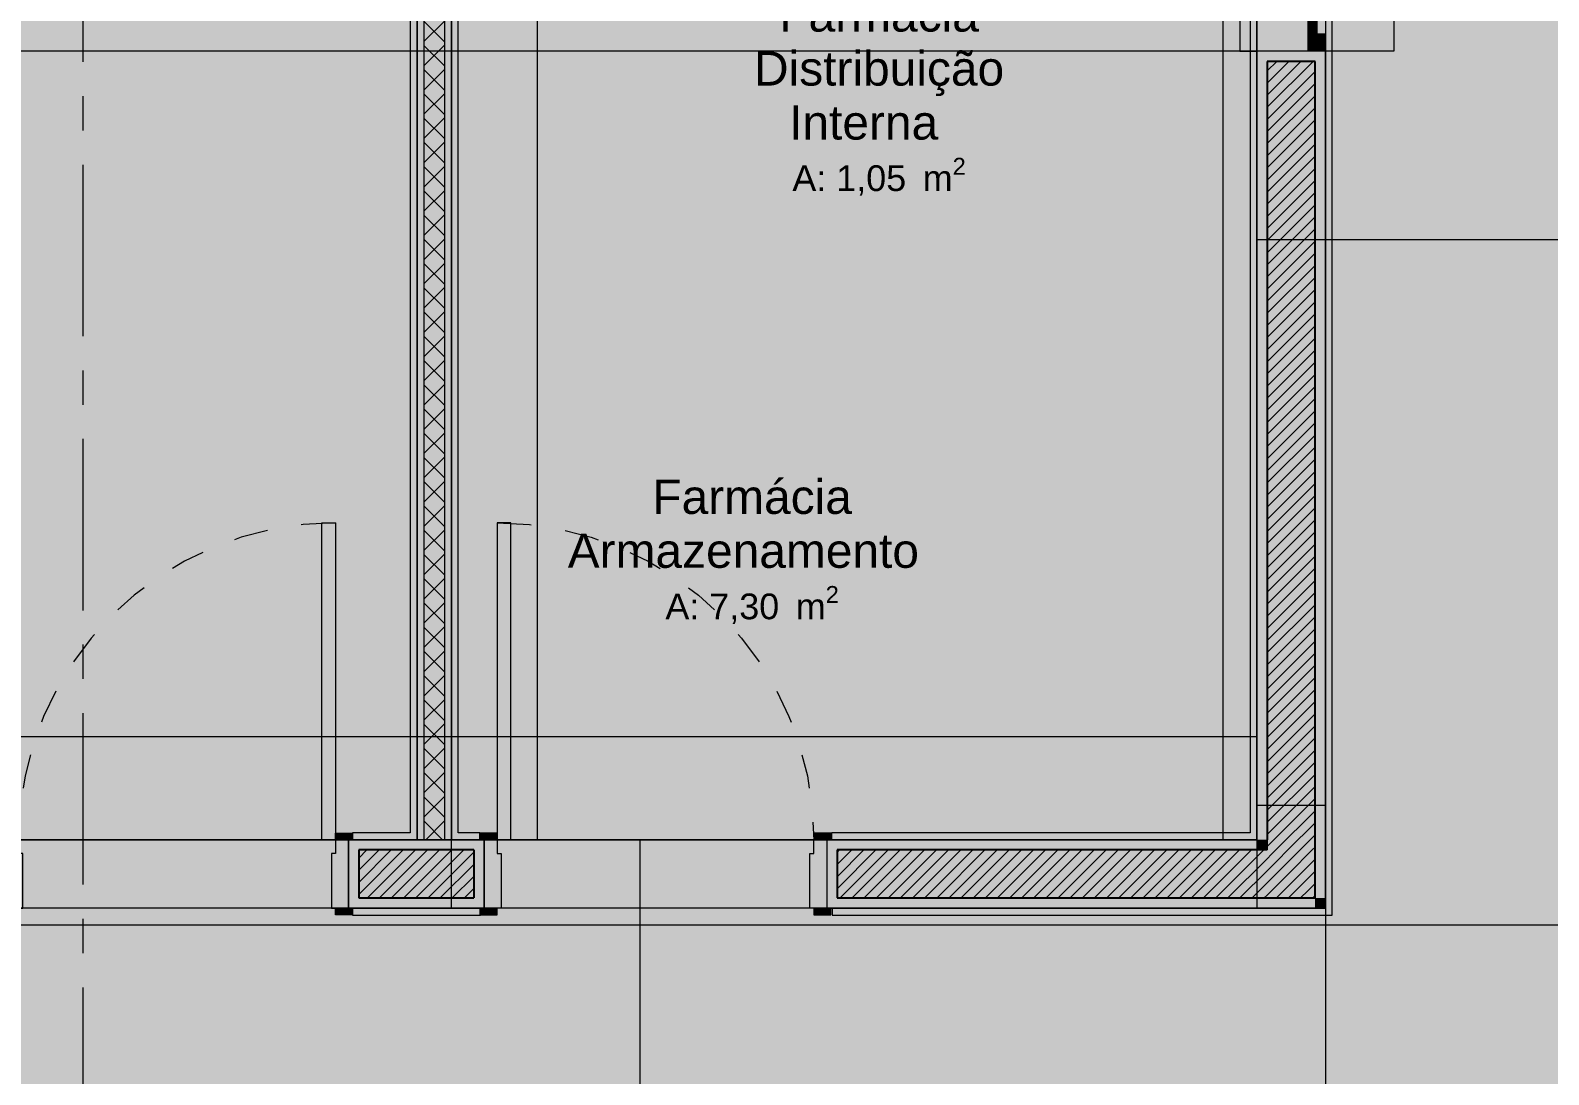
# Model space of a CAD drawing. Header units: metres. Extents: x -77 to -41.1, y -68 to -27.7.
# Drawn here: x -60.292 to -55.863, y -53.036 to -49.99 of the extents above; entities that cross this region are included whole.
import ezdxf

# ---------------------------------------------------------------- set-up
doc = ezdxf.new("R2010")
doc.units = ezdxf.units.M
doc.header["$MEASUREMENT"] = 0
for name, pattern in [('Dashed', [0.07, 0.045, -0.025]), ('Dot & Dashed', [0.6, 0.5, -0.05, 0, -0.05]), ('Hidden Line', [0.195611, 0.141111, -0.0545]), ('Vazia', [5.3975, 0, -5.3975, 0, 0, 0, 0, 0, 0, 0, 0, 0, 0])]:
    doc.linetypes.add(name, pattern=pattern)
for name, color, linetype, lineweight in [('0_Caneta_No__99', 7, 'Continuous', 20), ('Concreto moldado in loco_Pilares.IFC Model_Caneta_No__241', 7, 'Continuous', 13), ('Concreto moldado in loco_Pilares.IFC Model_Caneta_No__4', 7, 'Continuous', 20), ('Janelas Archicad_Caneta_No__241', 7, 'Continuous', 13), ('Janelas Archicad_Caneta_No__98', 7, 'Continuous', 0), ('PAREDE CONSTRUIR_Caneta_No__241', 7, 'Continuous', 13), ('PAREDE CONSTRUIR_Caneta_No__3', 7, 'Continuous', 25), ('PAREDE CONSTRUIR_Caneta_No__83', 84, 'Continuous', 0), ('PISO - Rodapé_Caneta_No__11', 7, 'Continuous', 5), ('PISO_Caneta_No__241', 7, 'Continuous', 13), ('Portas Archicad_Caneta_No__241', 7, 'Continuous', 13), ('Selos de Zona Archicad_Caneta_No__11', 7, 'Continuous', 5), ('ZONA_Caneta_No__241', 7, 'Continuous', 13)]:
    doc.layers.add(name, color=color, linetype=linetype, lineweight=lineweight)
for name, color, linetype in [('Concreto moldado in loco_Pilares.IFC Model', 7, 'Continuous'), ('Janelas Archicad', 7, 'Continuous'), ('PAREDE CONSTRUIR', 7, 'Continuous'), ('Portas Archicad', 7, 'Continuous'), ('ZONA', 7, 'Continuous')]:
    doc.layers.add(name, color=color, linetype=linetype)
for name, color, linetype, lineweight, true_color in [('LAJES.EST_Caneta_No__18', 7, 'Continuous', 0, 0xdfdfdf), ('LAJES.EST_Caneta_No__254', 7, 'Continuous', 0, 0xd1c9ad), ('PISO_Caneta_No__97', 7, 'Continuous', 5, 0x6b6b6b), ('Portas Archicad_Caneta_No__9', 7, 'Continuous', 5, 0x020202), ('Portas Archicad_Caneta_No__97', 7, 'Continuous', 5, 0x6b6b6b), ('ZONA_Caneta_No__56', 7, 'Continuous', 0, 0xffe495)]:
    doc.layers.add(name, color=color, linetype=linetype, lineweight=lineweight, true_color=true_color)
doc.styles.add('GENERATED_STYLE_1', font='arial.ttf')
pattern_1 = [(45, (0, 0), (-0.0176776695, 0.0176776695), [])]

# ---------------------------------------------------------------- blocks, each defined once
blk = doc.blocks.new('Farmácia Armazenamento_9_5_3', base_point=(-58.1865, -51.4929))
at = {"layer": 'Selos de Zona Archicad_Caneta_No__11', "color": 7, "lineweight": 5, "insert": (-58.1865, -51.3002), "char_height": 0.1, "width": 1.1, "attachment_point": 2, "line_spacing_factor": 0.943416, "style": 'GENERATED_STYLE_1'}
blk.add_mtext('\\A1;{\\pqc;\\pt0,0.55;\\fArial|b0|i0|c0|p0;\\W1.000000;Farmácia Armazenamento\\fArial|b0|i0|c0|p0;\\W1.000000;\\A1{\\H.66x;\\S^  ;}\\fArial|b0|i0|c0|p0;\\W1.000000;\\fArial|b0|i0|c0|p0;\\W1.000000;\\A1{\\H.66x;\\S^  ;}}', dxfattribs=at)
at = {"layer": 'Selos de Zona Archicad_Caneta_No__11', "color": 7, "lineweight": 5, "insert": (-58.1865, -51.6106), "char_height": 0.075, "attachment_point": 2, "style": 'GENERATED_STYLE_1'}
blk.add_mtext('\\A1;{\\pqc;\\pt0,0.55;\\fArial|b0|i0|c0|p0;\\W1.000000;A: 7,30\\fArial|b0|i0|c0|p0;\\W1.000000;\\A1{\\H.66x;\\S^  ;}\\fArial|b0|i0|c0|p0;\\W1.000000; m\\fArial|b0|i0|c0|p0;\\W1.000000;\\A1{\\H.66x;\\S2^  ;}}', dxfattribs=at)
blk = doc.blocks.new('Door 26')
at = {"layer": 'Portas Archicad', "linetype": 'Continuous', "lineweight": 0, "true_color": 0xffffff}
for points in [[(0.462, 0.924), (0.422, 0.924), (0.422, 0), (0.462, 0)], [(-0.462, 0), (-0.462, 0.019), (-0.512, 0.019), (-0.512, 0)], [(-0.45, -0.2), (-0.45, -0.04), (-0.462, -0.04), (-0.462, 0), (-0.5, 0), (-0.5, -0.2)], [(0.5, -0.2), (0.5, 0), (0.462, 0), (0.462, -0.04), (0.45, -0.04), (0.45, -0.2)], [(0.462, 0.019), (0.462, 0), (0.512, 0), (0.512, 0.019)], [(-0.462, -0.219), (-0.462, -0.2), (-0.512, -0.2), (-0.512, -0.219)], [(0.462, -0.2), (0.462, -0.219), (0.512, -0.219), (0.512, -0.2)]]:
    blk.add_hatch(color=7, dxfattribs=at).paths.add_polyline_path(points)
at = {"layer": 'Portas Archicad_Caneta_No__241', "color": 7, "linetype": 'Continuous', "lineweight": 13}
for p, q in [((-0.512, 0), (-0.5, 0)), ((-0.512, 0), (-0.5, 0)), ((-0.5, 0), (-0.5, -0.03)), ((-0.5, 0), (-0.5, -0.03)), ((-0.5, 0), (-0.5, -0.03)), ((-0.5, 0), (-0.5, -0.03)), ((0.5, 0), (0.512, 0)), ((0.5, 0), (0.512, 0)), ((0.5, 0), (0.5, -0.03)), ((0.5, 0), (0.5, -0.03)), ((0.5, 0), (0.5, -0.03)), ((0.5, 0), (0.5, -0.03)), ((-0.5, -0.03), (-0.5, -0.17)), ((-0.5, -0.03), (-0.5, -0.17)), ((-0.5, -0.03), (-0.5, -0.17)), ((-0.5, -0.03), (-0.5, -0.17)), ((0.5, -0.03), (0.5, -0.17)), ((0.5, -0.03), (0.5, -0.17)), ((0.5, -0.03), (0.5, -0.17)), ((0.5, -0.03), (0.5, -0.17)), ((-0.5, -0.17), (-0.5, -0.2)), ((-0.5, -0.17), (-0.5, -0.2)), ((0.5, -0.17), (0.5, -0.2)), ((0.5, -0.17), (0.5, -0.2)), ((-0.512, -0.2), (-0.5, -0.2)), ((-0.512, -0.2), (-0.5, -0.2)), ((0.5, -0.2), (0.512, -0.2)), ((0.5, -0.2), (0.512, -0.2))]:
    blk.add_line(p, q, dxfattribs=at)
at = {"layer": 'Portas Archicad_Caneta_No__9', "color": 18, "linetype": 'Continuous', "lineweight": 5, "true_color": 0x020202}
for p, q in [((0.422, 0), (0.422, 0.924)), ((0.422, 0.924), (0.462, 0.924)), ((0.462, 0.924), (0.462, 0)), ((-0.512, 0), (-0.512, 0.019)), ((-0.512, 0.019), (-0.462, 0.019)), ((-0.462, 0), (-0.512, 0)), ((-0.462, 0), (-0.5, 0)), ((-0.5, 0), (-0.5, -0.2)), ((-0.462, 0.019), (-0.462, 0)), ((-0.462, -0.04), (-0.462, 0)), ((0.462, 0), (0.422, 0)), ((0.462, 0.019), (0.512, 0.019)), ((0.462, 0), (0.462, 0.019)), ((0.512, 0), (0.462, 0)), ((0.5, 0), (0.462, 0)), ((0.462, 0), (0.462, -0.04)), ((0.5, -0.2), (0.5, 0)), ((0.512, 0.019), (0.512, 0)), ((-0.45, -0.04), (-0.462, -0.04)), ((-0.45, -0.2), (-0.45, -0.04)), ((0.462, -0.04), (0.45, -0.04)), ((0.45, -0.04), (0.45, -0.2)), ((-0.512, -0.219), (-0.512, -0.2)), ((-0.512, -0.2), (-0.462, -0.2)), ((-0.462, -0.219), (-0.512, -0.219)), ((-0.5, -0.2), (-0.45, -0.2)), ((-0.462, -0.2), (-0.462, -0.219)), ((0.45, -0.2), (0.5, -0.2)), ((0.462, -0.2), (0.512, -0.2)), ((0.462, -0.219), (0.462, -0.2)), ((0.512, -0.219), (0.462, -0.219)), ((0.512, -0.2), (0.512, -0.219))]:
    blk.add_line(p, q, dxfattribs=at)
at = {"layer": 'Portas Archicad_Caneta_No__97', "color": 251, "linetype": 'Dashed', "lineweight": 5, "true_color": 0x6b6b6b}
blk.add_arc((0.462, 0), 0.924, 90, 180, dxfattribs=at)
blk = doc.blocks.new('Farmácia Distribuição Interna _9_36_3', base_point=(-57.8161, -50.1647))
at = {"layer": 'ZONA_Caneta_No__241', "color": 7, "linetype": 'Hidden Line', "lineweight": 13, "flags": 128}
blk.add_lwpolyline([(-57.714, -49.8462), (-56.714, -49.8462), (-56.714, -48.8001), (-57.714, -48.8001)], close=True, dxfattribs=at)
at = {"layer": 'Selos de Zona Archicad_Caneta_No__11', "color": 7, "lineweight": 5, "insert": (-57.8161, -49.8931), "char_height": 0.1, "width": 1, "attachment_point": 2, "line_spacing_factor": 0.944808, "style": 'GENERATED_STYLE_1'}
blk.add_mtext('\\A1;{\\pqc;\\pt0,0.55;\\fArial|b0|i0|c0|p0;\\W1.000000;Farmácia Distribuição Interna \\fArial|b0|i0|c0|p0;\\W1.000000;\\A1{\\H.66x;\\S^  ;}\\fArial|b0|i0|c0|p0;\\W1.000000;\\fArial|b0|i0|c0|p0;\\W1.000000;\\A1{\\H.66x;\\S^  ;}}', dxfattribs=at)
at = {"layer": 'Selos de Zona Archicad_Caneta_No__11', "color": 7, "lineweight": 5, "insert": (-57.8161, -50.3613), "char_height": 0.075, "attachment_point": 2, "style": 'GENERATED_STYLE_1'}
blk.add_mtext('\\A1;{\\pqc;\\pt0,0.55;\\fArial|b0|i0|c0|p0;\\W1.000000;A: 1,05\\fArial|b0|i0|c0|p0;\\W1.000000;\\A1{\\H.66x;\\S^  ;}\\fArial|b0|i0|c0|p0;\\W1.000000; m\\fArial|b0|i0|c0|p0;\\W1.000000;\\A1{\\H.66x;\\S2^  ;}}', dxfattribs=at)
blk = doc.blocks.new('Window 26')
at = {"layer": 'Janelas Archicad', "linetype": 'Continuous', "lineweight": 0, "true_color": 0xffffff}
for points in [[(-0.5, 0), (0.5, 0), (0.5, 0.2), (-0.5, 0.2)], [(-0.5, 0), (-0.5, -0.05), (-0.45, -0.05), (-0.45, 0)], [(-0.025, 0), (-0.4, 0), (-0.4, -0.025), (-0.45, -0.025), (-0.45, -0.05), (-0.025, -0.05), (-0.025, -0.025)], [(-0.45, 0), (-0.45, -0.025), (-0.4, -0.025), (-0.4, 0)], [(-0.025, -0.025), (-0.025, 0), (-0.4, 0), (-0.4, -0.025)], [(0.025, -0.025), (0.025, 0), (-0.025, 0), (-0.025, -0.025)], [(0.025, -0.05), (0.4, -0.05), (0.4, -0.025), (0.45, -0.025), (0.45, 0), (0.025, 0), (0.025, -0.025)], [(0.5, -0.05), (0.5, 0), (0.45, 0), (0.45, -0.05)], [(-0.025, -0.025), (-0.025, -0.05), (0.025, -0.05), (0.025, -0.025)], [(0.025, -0.025), (0.025, -0.05), (0.4, -0.05), (0.4, -0.025)], [(0.45, -0.05), (0.45, -0.025), (0.4, -0.025), (0.4, -0.05)], [(0.5, -0.05), (-0.5, -0.05), (-0.5, -0.2), (-0.5, -0.25), (0.5, -0.25), (0.5, -0.2)]]:
    blk.add_hatch(color=7, dxfattribs=at).paths.add_polyline_path(points)
at = {"layer": 'Janelas Archicad_Caneta_No__241', "color": 7, "linetype": 'Continuous', "lineweight": 13}
for p, q in [((-0.5, 0), (-0.5, -0.03)), ((-0.5, 0), (-0.5, -0.03)), ((-0.5, 0), (-0.5, -0.03)), ((-0.5, 0), (-0.5, -0.03)), ((0.5, 0), (0.5, -0.03)), ((0.5, 0), (0.5, -0.03)), ((0.5, 0), (0.5, -0.03)), ((0.5, 0), (0.5, -0.03)), ((-0.5, -0.03), (-0.5, -0.05)), ((-0.5, -0.03), (-0.5, -0.05)), ((-0.5, -0.03), (-0.5, -0.05)), ((-0.5, -0.03), (-0.5, -0.05)), ((0.5, -0.03), (0.5, -0.05)), ((0.5, -0.03), (0.5, -0.05)), ((0.5, -0.03), (0.5, -0.05)), ((0.5, -0.03), (0.5, -0.05)), ((-0.5, -0.05), (-0.5, -0.17)), ((-0.5, -0.05), (-0.5, -0.17)), ((0.5, -0.05), (0.5, -0.17)), ((0.5, -0.05), (0.5, -0.17)), ((-0.5, -0.17), (-0.5, -0.2)), ((0.5, -0.17), (0.5, -0.2))]:
    blk.add_line(p, q, dxfattribs=at)
at = {"layer": 'Janelas Archicad_Caneta_No__98', "color": 7, "linetype": 'Continuous', "lineweight": 0}
for p, q in [((-0.5, 0), (-0.5, 0.2)), ((-0.5, 0.2), (0.5, 0.2)), ((0.5, 0.2), (0.5, 0)), ((-0.5, 0), (-0.45, 0)), ((-0.45, 0), (-0.45, -0.05)), ((-0.45, 0), (-0.4, 0)), ((-0.45, -0.025), (-0.45, 0)), ((-0.4, 0), (-0.025, 0)), ((-0.4, 0), (-0.4, -0.025)), ((-0.4, 0), (-0.025, 0)), ((-0.025, -0.025), (-0.025, 0)), ((-0.025, 0), (0.025, 0)), ((0.025, 0), (0.025, -0.025)), ((0.025, 0), (0.45, 0)), ((0.45, -0.05), (0.45, 0)), ((0.45, 0), (0.5, 0)), ((-0.4, -0.025), (-0.45, -0.025)), ((-0.4, -0.0125), (-0.025, -0.0125)), ((-0.025, -0.025), (-0.4, -0.025)), ((0.025, -0.025), (-0.025, -0.025)), ((-0.025, -0.025), (0.025, -0.025)), ((-0.025, -0.05), (-0.025, -0.025)), ((0.025, -0.025), (0.025, -0.05)), ((0.025, -0.025), (0.4, -0.025)), ((0.4, -0.0375), (0.025, -0.0375)), ((0.4, -0.05), (0.4, -0.025)), ((0.4, -0.025), (0.45, -0.025)), ((0.45, -0.025), (0.45, -0.05)), ((-0.45, -0.05), (-0.5, -0.05)), ((-0.025, -0.05), (-0.45, -0.05)), ((0.025, -0.05), (-0.025, -0.05)), ((0.4, -0.05), (0.025, -0.05)), ((0.4, -0.05), (0.025, -0.05)), ((0.45, -0.05), (0.4, -0.05)), ((0.5, -0.05), (0.45, -0.05)), ((-0.5, -0.2), (-0.5, -0.25)), ((0.5, -0.25), (0.5, -0.2)), ((-0.5, -0.25), (0.5, -0.25))]:
    blk.add_line(p, q, dxfattribs=at)
at = {"layer": 'Janelas Archicad_Caneta_No__98', "color": 7, "linetype": 'Vazia', "lineweight": 0}
for p, q in [((-0.5, 0), (0.5, 0)), ((-0.5, -0.2), (0.5, -0.2))]:
    blk.add_line(p, q, dxfattribs=at)

msp = doc.modelspace()

# ---------------------------------------------------------------- hatches: boundary and pattern name
at = {"layer": 'Concreto moldado in loco_Pilares.IFC Model', "linetype": 'Continuous', "lineweight": 0, "true_color": 0x000000}
for points in [[(-56.714, -52.5506), (-56.514, -52.5506), (-56.514, -52.2506), (-56.714, -52.2506)], [(-59.364, -52.3506), (-59.364, -52.5506), (-59.064, -52.5506), (-59.064, -52.3506)]]:
    msp.add_hatch(color=18, dxfattribs=at).paths.add_polyline_path(points)
at = {"layer": 'LAJES.EST_Caneta_No__18', "linetype": 'Continuous', "lineweight": 0, "true_color": 0xdfdfdf}
h = msp.add_hatch(dxfattribs=at)
h.set_pattern_fill('Piso_Externo__0003', color=254, style=0, pattern_type=2)
h.set_pattern_definition([(45, (0, 0.6), (-0.1909188, 0.1909188), [0, -0.18, 0, -0.27]), (110, (0.6, 0.6), (0.253717, 0.09234544), [0, -0.132, 0, -0.228])])
h.paths.add_polyline_path([(-76.514, -65.1016), (-73.814, -65.1016, -0.414214), (-75.814, -67.1016), (-66.814, -67.1016, -0.414214), (-68.814, -65.1016), (-68.814, -62.301), (-68.814, -45.4002, -0.414214), (-66.514, -43.1002), (-65.914, -43.1002), (-65.914, -42.3002), (-66.514, -42.3002), (-66.514, -38.2041), (-65.114, -38.2041), (-65.114, -36.7038), (-66.514, -36.7038), (-66.514, -32.5997), (-65.114, -32.5997), (-56.714, -32.5997), (-53.814, -32.5997), (-44.014, -32.5997), (-44.014, -42.3002), (-53.814, -42.3002), (-53.814, -47.1002), (-44.014, -47.1002), (-44.014, -50.8516), (-45.6136, -50.8516), (-45.6136, -52.3506), (-44.014, -52.3506), (-44.014, -60.3006), (-48.9163, -60.3006), (-48.9163, -61.1006), (-44.3609, -61.1006), (-44.3609, -67.1016), (-44.014, -67.1016), (-41.514, -67.1016), (-41.514, -28.1016), (-41.714, -28.1016), (-41.714, -60.3006), (-43.014, -60.3006), (-43.014, -30.0016), (-66.514, -30.0016), (-66.514, -28.1016), (-76.514, -28.1016)])
h.paths.add_polyline_path([(-73.814, -45.1016), (-76.314, -45.1016), (-76.314, -43.0892), (-75.7984, -43.0908, -0.414214), (-73.8139, -45.0876)], flags=0)
h.paths.add_polyline_path([(-73.814, -45.5846, -0.009328), (-73.814, -45.6604)], flags=0)
h.paths.add_polyline_path([(-52.814, -46.3002), (-52.814, -43.1002), (-44.014, -43.1002), (-44.014, -46.3002)], flags=0)
h.paths.add_polyline_path([(-67.714, -34.1), (-76.314, -34.1), (-76.314, -32.5997), (-67.714, -32.5997)], flags=0)
at = {"layer": 'LAJES.EST_Caneta_No__254', "linetype": 'Continuous', "lineweight": 0, "true_color": 0xd1c9ad}
h = msp.add_hatch(dxfattribs=at)
h.set_pattern_fill('Haie_OD_0003', color=9, style=0, pattern_type=2)
h.set_pattern_definition([(45, (0, 0.5), (-0.159099, 0.159099), [0, -0.15, 0, -0.225]), (110, (0.5, 0.5), (0.21143084, 0.07695453), [0, -0.11, 0, -0.19])])
h.paths.add_polyline_path([(-65.114, -47.1002), (-66.514, -47.1002), (-66.514, -60.3006), (-56.514, -60.3006), (-44.014, -60.3006), (-44.014, -56.6006), (-50.5957, -56.6006), (-50.5957, -54.2479), (-52.6157, -54.2479), (-52.6157, -52.5506), (-50.5957, -52.5506), (-45.6136, -52.5506), (-45.6136, -50.8516), (-44.014, -50.8516), (-44.014, -47.1002), (-53.814, -47.1002), (-53.814, -42.3002), (-44.014, -42.3002), (-44.014, -37.1002), (-51.174, -37.1002), (-51.174, -32.5997), (-53.814, -32.5997), (-56.714, -32.5997), (-58.7637, -32.5997), (-58.7637, -34.9038), (-63.464, -34.9038), (-63.464, -36.5038), (-65.114, -36.5038), (-65.114, -38.4037), (-63.464, -38.4037), (-63.464, -42.1002), (-65.114, -42.1002), (-65.114, -42.3002)])
h.paths.add_polyline_path([(-60.5596, -42.1002), (-60.5596, -38.4037), (-58.8637, -38.4037), (-58.8637, -42.1002)], flags=0)
h.paths.add_polyline_path([(-59.064, -48.7001), (-59.064, -47.3002), (-56.714, -47.3002), (-56.714, -48.7001)], flags=0)
at = {"layer": 'PAREDE CONSTRUIR', "linetype": 'Continuous', "lineweight": 0, "true_color": 0xffffff}
for points in [[(-59.164, -48.7201), (-59.164, -52.3506), (-59.144, -52.3506), (-59.144, -48.7201)], [(-59.084, -48.8001), (-59.084, -52.3506), (-59.064, -52.3506), (-59.064, -48.8001)], [(-56.684, -50.0501), (-56.714, -50.0501), (-56.714, -52.3506), (-56.684, -52.3506)], [(-56.544, -50.0801), (-56.514, -50.0501), (-56.684, -50.0501), (-56.684, -50.0801)], [(-56.514, -50.0501), (-56.544, -50.0801), (-56.544, -52.5206), (-56.514, -52.5206)], [(-58.9686, -52.3506), (-59.364, -52.3506), (-59.334, -52.3806), (-58.9986, -52.3806)], [(-59.334, -52.3806), (-59.364, -52.3506), (-59.364, -52.5206), (-59.334, -52.5206)], [(-58.9986, -52.3806), (-58.9986, -52.5206), (-58.9686, -52.5206), (-58.9686, -52.3506)], [(-56.714, -52.3506), (-57.9686, -52.3506), (-57.9386, -52.3806), (-56.714, -52.3806)], [(-57.9386, -52.3806), (-57.9686, -52.3506), (-57.9686, -52.5206), (-57.9386, -52.5206)], [(-56.714, -52.3506), (-56.684, -52.3806), (-56.684, -52.3506)], [(-56.714, -52.3506), (-56.714, -52.3806), (-56.684, -52.3806)], [(-59.364, -52.5506), (-58.9686, -52.5506), (-58.9686, -52.5206), (-59.364, -52.5206)], [(-57.9686, -52.5206), (-57.9686, -52.5506), (-56.544, -52.5506), (-56.544, -52.5206)], [(-56.544, -52.5206), (-56.514, -52.5506), (-56.514, -52.5206)], [(-56.544, -52.5206), (-56.544, -52.5506), (-56.514, -52.5506)]]:
    msp.add_hatch(color=7, dxfattribs=at).paths.add_polyline_path(points)
at = {"layer": 'PAREDE CONSTRUIR', "linetype": 'Continuous', "lineweight": 0, "true_color": 0x000000}
h = msp.add_hatch(dxfattribs=at)
h.set_pattern_fill('common_brick_0003', color=18, style=0, pattern_type=2)
h.set_pattern_definition(pattern_1)
h.paths.add_polyline_path([(-56.684, -52.3806), (-56.544, -52.3806), (-56.544, -50.0801), (-56.684, -50.0801)])
h = msp.add_hatch(dxfattribs=at)
h.set_pattern_fill('common_brick_0003', color=18, style=0, pattern_type=2)
h.set_pattern_definition(pattern_1)
h.paths.add_polyline_path([(-58.9986, -52.3806), (-59.334, -52.3806), (-59.334, -52.5206), (-58.9986, -52.5206)])
h = msp.add_hatch(dxfattribs=at)
h.set_pattern_fill('common_brick_0003', color=18, style=0, pattern_type=2)
h.set_pattern_definition(pattern_1)
h.paths.add_polyline_path([(-57.9386, -52.5206), (-56.684, -52.5206), (-56.684, -52.3806), (-57.9386, -52.3806)])
h = msp.add_hatch(dxfattribs=at)
h.set_pattern_fill('common_brick_0003', color=18, style=0, pattern_type=2)
h.set_pattern_definition(pattern_1)
h.paths.add_polyline_path([(-56.684, -52.3806), (-56.544, -52.5206), (-56.544, -52.3806)])
h = msp.add_hatch(dxfattribs=at)
h.set_pattern_fill('common_brick_0003', color=18, style=0, pattern_type=2)
h.set_pattern_definition(pattern_1)
h.paths.add_polyline_path([(-56.684, -52.3806), (-56.684, -52.5206), (-56.544, -52.5206)])
at = {"layer": 'PAREDE CONSTRUIR_Caneta_No__83', "linetype": 'Continuous', "lineweight": 0}
h = msp.add_hatch(dxfattribs=at)
h.set_pattern_fill('Placomur_0003', color=84, style=0, pattern_type=2)
h.set_pattern_definition([(45, (0, 0), (-0.03535534, 0.03535534), []), (135, (0, 0), (0.03535534, 0.03535534), [])])
h.paths.add_polyline_path([(-59.144, -52.3506), (-59.084, -52.3506), (-59.084, -48.7801), (-59.144, -48.7801)])
at = {"layer": 'PISO_Caneta_No__97', "linetype": 'Continuous', "lineweight": 5, "true_color": 0x6b6b6b}
h = msp.add_hatch(dxfattribs=at)
h.set_pattern_fill('Ceramica_200_x_200_0003', color=251, style=0, pattern_type=2)
h.set_pattern_definition([(0, (-56.514, -56.6006), (0, 2), []), (90, (-56.514, -56.6006), (-2, 0), [])])
h.paths.add_polyline_path([(-65.114, -36.4993), (-65.114, -38.4037), (-60.6596, -38.4037), (-60.6596, -38.2037), (-58.7637, -38.2037), (-56.714, -38.2037), (-56.714, -42.1002), (-58.7637, -42.1002), (-58.7637, -42.3002), (-60.6596, -42.3002), (-64.914, -42.3002), (-64.914, -47.3002), (-62.614, -47.3002), (-59.164, -47.3002), (-59.164, -47.1002), (-56.514, -47.1002), (-56.514, -48.8001), (-56.714, -48.8001), (-56.714, -52.3506), (-59.164, -52.3506), (-62.614, -52.3506), (-62.614, -54.0606), (-56.714, -54.0606), (-56.714, -56.6006), (-54.014, -56.6006), (-54.014, -52.3506), (-52.7157, -52.3506), (-52.7157, -52.5506), (-45.8136, -52.5506), (-45.8136, -50.8516), (-54.014, -50.8516), (-54.014, -47.1002), (-54.014, -42.1002), (-53.814, -42.1002), (-53.814, -36.7038), (-56.594, -36.7038), (-56.714, -36.7038), (-63.3639, -36.7038), (-63.364, -36.4993)])
h = msp.add_hatch(dxfattribs=at)
h.set_pattern_fill('Ceramica_200_x_200_0003', color=251, style=0, pattern_type=2)
h.set_pattern_definition([(0, (-62.814, -54.0506), (0, 2), []), (90, (-62.814, -54.0506), (-2, 0), [])])
h.paths.add_polyline_path([(-62.814, -47.3002), (-66.164, -47.3002), (-66.164, -54.0506), (-62.814, -54.0506), (-62.814, -52.3506), (-59.164, -52.3506), (-56.714, -52.3506), (-56.714, -48.8001), (-59.164, -48.8001), (-59.164, -47.3002)])

# ---------------------------------------------------------------- linework, layer by layer
at = {"layer": '0_Caneta_No__99', "color": 7, "linetype": 'Dot & Dashed', "lineweight": 20}
msp.add_line((-60.1393, -27.9815), (-60.1393, -67.6566), dxfattribs=at)
at = {"layer": 'Concreto moldado in loco_Pilares.IFC Model_Caneta_No__241', "color": 7, "linetype": 'Continuous', "lineweight": 13, "flags": 128}
for points in [[(-56.714, -52.5506), (-56.514, -52.5506), (-56.514, -52.2506), (-56.714, -52.2506)], [(-59.364, -52.3506), (-59.364, -52.5506), (-59.064, -52.5506), (-59.064, -52.3506)]]:
    msp.add_lwpolyline(points, close=True, dxfattribs=at)
at = {"layer": 'Concreto moldado in loco_Pilares.IFC Model_Caneta_No__4', "color": 7, "linetype": 'Continuous', "lineweight": 20, "flags": 128}
for points in [[(-56.714, -52.5506), (-56.514, -52.5506), (-56.514, -52.2506), (-56.714, -52.2506)], [(-59.364, -52.3506), (-59.364, -52.5506), (-59.064, -52.5506), (-59.064, -52.3506)]]:
    msp.add_lwpolyline(points, close=True, dxfattribs=at)
at = {"layer": 'PAREDE CONSTRUIR_Caneta_No__241', "color": 7, "linetype": 'Continuous', "lineweight": 13}
for p, q in [((-59.144, -48.7801), (-59.144, -52.3506)), ((-59.084, -48.8001), (-59.084, -52.3506)), ((-56.684, -50.0501), (-56.714, -50.0501)), ((-56.564, -50.0501), (-56.684, -50.0501)), ((-56.564, -50.0501), (-56.684, -50.0501)), ((-56.544, -50.0501), (-56.564, -50.0501)), ((-56.544, -50.0501), (-56.564, -50.0501)), ((-56.514, -50.0501), (-56.544, -50.0501)), ((-56.514, -50.0501), (-56.544, -50.0501)), ((-59.364, -52.3506), (-59.364, -52.3806)), ((-59.364, -52.3506), (-59.364, -52.3806)), ((-59.364, -52.3506), (-59.352, -52.3506)), ((-58.9686, -52.3506), (-58.9806, -52.3506)), ((-58.9686, -52.3506), (-58.9686, -52.3806)), ((-58.9686, -52.3506), (-58.9686, -52.3806)), ((-57.9686, -52.3506), (-57.9686, -52.3806)), ((-57.9686, -52.3506), (-57.9686, -52.3806)), ((-57.9566, -52.3506), (-57.9686, -52.3506)), ((-59.364, -52.3806), (-59.364, -52.5206)), ((-59.364, -52.3806), (-59.364, -52.5206)), ((-58.9686, -52.3806), (-58.9686, -52.5206)), ((-58.9686, -52.3806), (-58.9686, -52.5206)), ((-57.9686, -52.3806), (-57.9686, -52.5206)), ((-57.9686, -52.3806), (-57.9686, -52.5206)), ((-59.364, -52.5206), (-59.364, -52.5506)), ((-58.9686, -52.5206), (-58.9686, -52.5506)), ((-57.9686, -52.5206), (-57.9686, -52.5506)), ((-59.364, -52.5506), (-59.352, -52.5506)), ((-58.9686, -52.5506), (-58.9806, -52.5506)), ((-57.9566, -52.5506), (-57.9686, -52.5506))]:
    msp.add_line(p, q, dxfattribs=at)
at = {"layer": 'PAREDE CONSTRUIR_Caneta_No__241', "color": 7, "linetype": 'Continuous', "lineweight": 13, "flags": 128}
for points in [[(-59.164, -48.7001), (-59.164, -52.3506)], [(-59.064, -52.3506), (-59.064, -48.8001)], [(-56.714, -50.0501), (-56.714, -52.3506)], [(-56.514, -52.5206), (-56.514, -50.0501)], [(-58.9686, -52.3506), (-59.364, -52.3506)], [(-59.164, -52.3506), (-59.144, -52.3506)], [(-59.144, -52.3506), (-59.084, -52.3506)], [(-59.084, -52.3506), (-59.064, -52.3506)], [(-56.714, -52.3506), (-57.9686, -52.3506)], [(-56.514, -52.5506), (-56.514, -52.5206)], [(-59.364, -52.5506), (-58.9686, -52.5506)], [(-57.9686, -52.5506), (-56.514, -52.5506)]]:
    msp.add_lwpolyline(points, dxfattribs=at)
at = {"layer": 'PAREDE CONSTRUIR_Caneta_No__3', "color": 7, "linetype": 'Continuous', "lineweight": 25}
for p, q in [((-56.684, -50.0801), (-56.684, -52.3506)), ((-56.544, -50.0801), (-56.684, -50.0801)), ((-56.544, -52.3806), (-56.544, -50.0801)), ((-56.684, -52.3806), (-56.684, -52.3506)), ((-56.684, -52.3806), (-56.684, -52.3506)), ((-58.9986, -52.3806), (-59.334, -52.3806)), ((-59.334, -52.3806), (-59.334, -52.5206)), ((-58.9986, -52.3806), (-58.9986, -52.5206)), ((-56.684, -52.3806), (-57.9386, -52.3806)), ((-57.9386, -52.3806), (-57.9386, -52.5206)), ((-56.544, -52.5206), (-56.544, -52.3806)), ((-56.544, -52.5206), (-56.544, -52.3806)), ((-59.334, -52.5206), (-58.9986, -52.5206)), ((-57.9386, -52.5206), (-56.684, -52.5206)), ((-56.684, -52.5206), (-56.544, -52.5206))]:
    msp.add_line(p, q, dxfattribs=at)
at = {"layer": 'PISO - Rodapé_Caneta_No__11', "color": 7, "linetype": 'Continuous', "lineweight": 5}
for p, q in [((-59.164, -52.3506), (-59.164, -47.3002)), ((-59.184, -47.3202), (-59.184, -52.3306)), ((-56.514, -48.4118), (-56.514, -52.5506)), ((-56.494, -52.5706), (-56.494, -48.4118)), ((-59.064, -48.8001), (-59.064, -52.3506)), ((-56.714, -52.3506), (-56.714, -48.8001)), ((-59.044, -52.3306), (-59.044, -48.8201)), ((-56.734, -48.8201), (-56.734, -52.3306)), ((-59.3523, -52.3306), (-59.3523, -52.3506)), ((-59.184, -52.3306), (-59.3523, -52.3306)), ((-59.3523, -52.3506), (-59.164, -52.3506)), ((-59.064, -52.3506), (-58.9805, -52.3506)), ((-58.9805, -52.3306), (-59.044, -52.3306)), ((-58.9805, -52.3506), (-58.9805, -52.3306)), ((-57.9552, -52.3306), (-57.9552, -52.3506)), ((-56.734, -52.3306), (-57.9552, -52.3306)), ((-57.9552, -52.3506), (-56.714, -52.3506)), ((-57.9532, -52.5506), (-57.9532, -52.5706)), ((-56.514, -52.5506), (-57.9532, -52.5506)), ((-57.9532, -52.5706), (-56.494, -52.5706))]:
    msp.add_line(p, q, dxfattribs=at)
at = {"layer": 'PISO - Rodapé_Caneta_No__11', "color": 7, "linetype": 'Continuous', "lineweight": 5, "flags": 128}
msp.add_lwpolyline([(-59.352, -52.5506), (-59.352, -52.5706), (-58.9789, -52.5706), (-58.9789, -52.5506)], close=True, dxfattribs=at)
at = {"layer": 'PISO_Caneta_No__241', "color": 7, "linetype": 'Continuous', "lineweight": 13, "flags": 128}
msp.add_lwpolyline([(-64.914, -42.3002), (-64.914, -47.3002), (-62.614, -47.3002), (-59.164, -47.3002), (-59.164, -47.1002), (-56.514, -47.1002), (-56.514, -48.8001), (-56.714, -48.8001), (-56.714, -52.3506), (-59.164, -52.3506), (-62.614, -52.3506), (-62.614, -54.0606), (-56.714, -54.0606), (-56.714, -56.6006), (-54.014, -56.6006), (-54.014, -52.3506), (-52.7157, -52.3506), (-52.7157, -52.5506), (-45.8136, -52.5506), (-45.8136, -50.8516), (-54.014, -50.8516), (-54.014, -47.1002), (-54.014, -42.1002)], dxfattribs=at)
msp.add_lwpolyline([(-62.814, -47.3002), (-66.164, -47.3002), (-66.164, -54.0506), (-62.814, -54.0506), (-62.814, -52.3506), (-59.164, -52.3506), (-56.714, -52.3506), (-56.714, -48.8001), (-59.164, -48.8001), (-59.164, -47.3002)], close=True, dxfattribs=at)
at = {"layer": 'ZONA_Caneta_No__56', "color": 41, "linetype": 'Continuous', "lineweight": 0, "true_color": 0xffe495, "flags": 128}
for points in [[(-64.914, -36.7038), (-64.914, -38.2037), (-56.514, -38.2037), (-56.514, -52.5506), (-62.614, -52.5506), (-62.614, -54.0506), (-56.514, -54.0506), (-56.514, -56.6006), (-54.014, -56.6006), (-54.014, -52.3506), (-45.8136, -52.3506), (-45.8136, -50.8516), (-54.014, -50.8516), (-54.014, -36.7038), (-56.514, -36.7038)], [(-59.164, -47.3002), (-62.714, -47.3002), (-62.714, -52.3506), (-59.164, -52.3506)], [(-59.064, -49.8462), (-59.064, -52.3506), (-56.714, -52.3506), (-56.714, -49.8462), (-57.714, -49.8462), (-57.714, -48.8001), (-59.064, -48.8001)]]:
    msp.add_lwpolyline(points, close=True, dxfattribs=at)

# ---------------------------------------------------------------- block references
at = {"layer": 'Janelas Archicad', "color": 7, "linetype": 'Continuous', "lineweight": 0, "rotation": 270}
msp.add_blockref('Window 26', (-56.514, -49.5501), dxfattribs=at)
at = {"layer": 'Portas Archicad', "color": 252, "linetype": 'Continuous', "lineweight": 0}
msp.add_blockref('Door 26', (-59.864, -52.3506), dxfattribs=at)
at = {"layer": 'Portas Archicad', "color": 252, "linetype": 'Continuous', "lineweight": 0, "xscale": -1}
msp.add_blockref('Door 26', (-58.4686, -52.3506), dxfattribs=at)
at = {"layer": 'ZONA', "color": 7, "linetype": 'Continuous', "lineweight": 0}
for name, p in [('Farmácia Distribuição Interna _9_36_3', (-57.8161, -50.1647)), ('Farmácia Armazenamento_9_5_3', (-58.1865, -51.4929))]:
    msp.add_blockref(name, p, dxfattribs=at)

doc.saveas('drawing.dxf')
